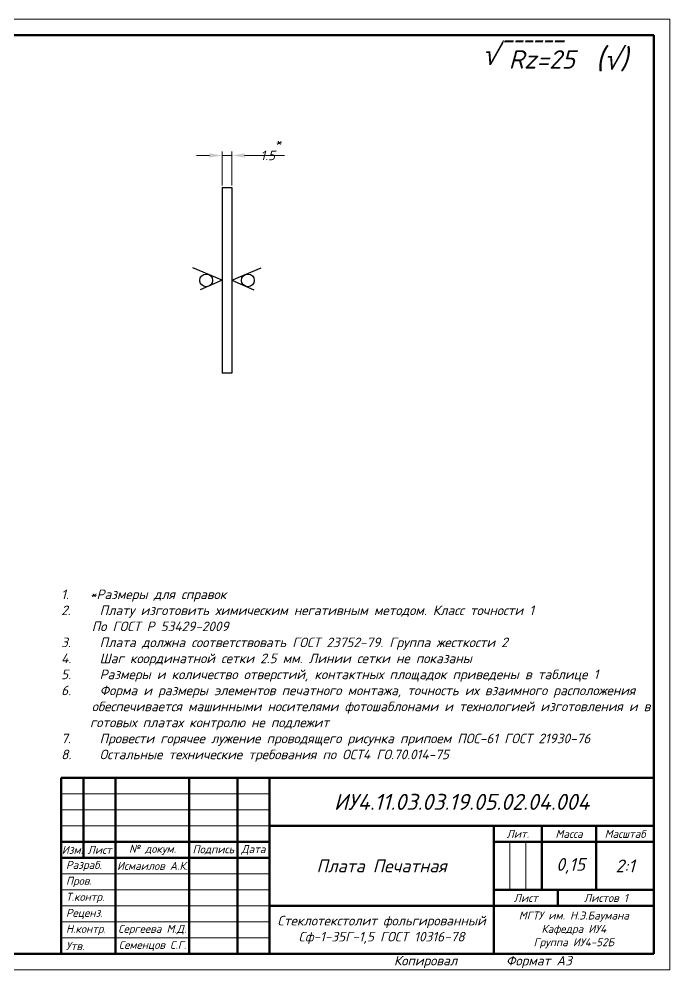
# Model space of a CAD drawing. Header units: millimetres. Extents: x 2470 to 6390, y 1560 to 2814.
# Drawn here: x 4426.9 to 4630, y 2220 to 2517 of the extents above; entities that cross this region are included whole.
import ezdxf

# ---------------------------------------------------------------- set-up
doc = ezdxf.new("R2010")
doc.units = ezdxf.units.MM
doc.layers.add('border', color=7, linetype='Continuous', lineweight=70)
doc.layers.add('Text', color=7, linetype='Continuous', lineweight=18)
doc.layers.add('BOTTOM_LAYER', color=7, linetype='Continuous')
doc.styles.add('Main', font='isocpeur.ttf', dxfattribs={"oblique": 15, "height": 3})
doc.dimstyles.new('ISO-25', dxfattribs={"dimtxt": 3, "dimasz": 4, "dimexe": 1.25, "dimexo": 0.625, "dimtad": 1, "dimtoh": 1, "dimtxsty": 'Main', "dimcen": 2.5, "dimclrd": 256, "dimclre": 256, "dimclrt": 256, "dimadec": 0, "dimazin": 0, "dimtol": 1, "dimtm": 0.5, "dimtfac": 1, "dimtmove": 0, "dimatfit": 3, "dimfxl": 1, "dimlwd": -1, "dimlwe": -1, "dimarcsym": 0})

# ---------------------------------------------------------------- blocks, each defined once
blk = doc.blocks.new('*D39')
at = {"layer": 'Defpoints', "color": 0, "lineweight": 18, "transparency": 16777216}
for p in [(4493.27, 2474.39), (4490.27, 2464.39), (4493.27, 2464.39)]:
    blk.add_point(p, dxfattribs=at)
at = {"layer": 'Text', "transparency": 16777216}
for p, q in [((4486.27, 2474.39), (4482.27, 2474.39)), ((4490.27, 2465.01), (4490.27, 2475.64)), ((4490.27, 2474.39), (4493.27, 2474.39)), ((4493.27, 2465.01), (4493.27, 2475.64)), ((4497.27, 2474.39), (4509.69, 2474.39))]:
    blk.add_line(p, q, dxfattribs=at)
at = {"layer": 'Text', "lineweight": 18, "transparency": 16777216}
for points in [[(4486.27, 2475.06), (4486.27, 2473.72), (4490.27, 2474.39)], [(4497.27, 2475.06), (4497.27, 2473.72), (4493.27, 2474.39)]]:
    blk.add_solid(points, dxfattribs=at)
at = {"layer": 'Text', "transparency": 16777216, "insert": (4505.48, 2476.51), "char_height": 3, "attachment_point": 5, "style": 'Main'}
blk.add_mtext('1.5{\\H1x;\\S*^ ;}', dxfattribs=at)

msp = doc.modelspace()

# ---------------------------------------------------------------- linework, layer by layer
at = {"layer": 'border', "lineweight": 18}
for p, q in [((4210, 2517), (4630, 2517)), ((4630, 2517), (4630, 2220)), ((4440, 2275), (4505, 2275)), ((4440, 2270), (4505, 2270)), ((4440, 2270), (4505, 2270)), ((4505, 2265), (4440, 2265)), ((4580, 2260), (4580, 2245)), ((4580, 2245), (4580, 2260)), ((4580, 2260), (4580, 2245)), ((4580, 2245), (4580, 2260)), ((4580, 2260), (4580, 2245)), ((4585, 2260), (4585, 2245)), ((4440, 2245), (4457, 2245)), ((4505, 2245), (4457, 2245)), ((4440, 2240), (4457, 2240)), ((4505, 2240), (4457, 2240)), ((4440, 2235), (4505, 2235)), ((4630, 2220), (4210, 2220))]:
    msp.add_line(p, q, dxfattribs=at)
at = {"layer": 'border', "lineweight": 70}
for p, q in [((4230, 2512), (4625, 2512)), ((4625, 2225), (4625, 2512)), ((4625, 2280), (4440, 2280)), ((4440, 2280), (4440, 2225)), ((4447, 2280), (4447, 2255)), ((4457, 2225), (4457, 2280)), ((4480, 2280), (4480, 2225)), ((4495, 2280), (4495, 2225)), ((4505, 2280), (4625, 2280)), ((4505, 2280), (4505, 2265)), ((4625, 2225), (4625, 2280)), ((4625, 2265), (4505, 2265)), ((4575, 2265), (4575, 2225)), ((4590, 2265), (4590, 2245)), ((4607, 2265), (4607, 2245)), ((4480, 2260), (4440, 2260)), ((4480, 2260), (4495, 2260)), ((4495, 2260), (4505, 2260)), ((4575, 2260), (4625, 2260)), ((4440, 2255), (4505, 2255)), ((4575, 2245), (4625, 2245)), ((4595, 2240), (4595, 2245)), ((4575, 2240), (4505, 2240)), ((4575, 2240), (4625, 2240)), ((4230, 2225), (4625, 2225)), ((4440, 2225), (4625, 2225))]:
    msp.add_line(p, q, dxfattribs=at)
at = {"layer": 'border', "lineweight": 40}
for p, q in [((4480, 2280), (4457, 2280)), ((4590, 2280), (4590, 2280)), ((4625, 2280), (4607, 2280)), ((4625, 2265), (4625, 2260)), ((4625, 2265), (4625, 2260)), ((4625, 2225), (4625, 2225))]:
    msp.add_line(p, q, dxfattribs=at)
at = {"layer": 'border'}
for p, q in [((4495, 2280), (4505, 2280)), ((4505, 2280), (4505, 2225)), ((4440, 2275), (4440, 2275)), ((4440, 2260), (4440, 2255)), ((4480, 2260), (4480, 2255)), ((4495, 2260), (4495, 2255)), ((4457, 2250), (4457, 2255)), ((4495, 2252.5), (4495, 2252.5)), ((4495, 2252.5), (4495, 2252.5)), ((4495, 2252.5), (4495, 2252.5)), ((4457, 2250), (4457, 2245)), ((4457, 2247.5), (4457, 2247.5)), ((4457, 2240), (4457, 2240))]:
    msp.add_line(p, q, dxfattribs=at)
at = {"layer": 'border', "lineweight": 20}
for p, q in [((4440, 2250), (4505, 2250)), ((4440, 2250), (4505, 2250)), ((4440, 2230), (4505, 2230)), ((4440, 2230), (4457, 2230)), ((4480, 2230), (4505, 2230))]:
    msp.add_line(p, q, dxfattribs=at)
at = {"layer": 'BOTTOM_LAYER'}
for p, q in [((4490.269, 2464.39), (4493.269, 2464.39)), ((4490.269, 2464.39), (4490.269, 2406.39)), ((4493.269, 2464.39), (4493.269, 2406.39)), ((4490.269, 2435.39), (4481.081, 2439.337)), ((4493.269, 2435.39), (4502.457, 2439.337)), ((4490.269, 2435.39), (4483.405, 2432.369)), ((4493.269, 2435.39), (4500.134, 2432.369)), ((4493.269, 2406.39), (4490.269, 2406.39))]:
    msp.add_line(p, q, dxfattribs=at)
for centre, radius in [((4485.269, 2435.361), 2), ((4498.269, 2435.361), 2), ((4490.269, 2435.39), 1.940255363782205e-12), ((4490.269, 2435.39), 3.637978807091568e-13), ((4490.269, 2435.39), 0)]:
    msp.add_circle(centre, radius, dxfattribs=at)

# ---------------------------------------------------------------- texts
at = {"layer": 'border', "style": 'Main'}
for s, width, gutter_width, heights, insert, char_height, attachment_point in [('{\\H0.95833x;√‾‾‾‾‾‾}', 23, 34.5, [0], (4571.364, 2509.31), 6.9, 1), ('\\pxqc;Rz=25', 24.71619, 34.5, [0], (4590.031, 2504.388), 5.75, 5), ('\\pxqc;({\\H0.95833x;√)}', 14.54937, 34.5, [0], (4611.805, 2504.388), 6.9, 5), ('{\\H1.66667x;ИУ4.11.03.03.19.05.02.04.004}', 120, 66.064, [15], (4565, 2272.5), 3, 5), ('Изм.', 2.5, 12.5, [0], (4443.5, 2257.5), 2.5, 5), ('\\pxqc;Лист', 5.19616, 12.5, [0], (4452, 2257.5), 2.5, 5), ('\\pxqc;Подпись', 5, 12.5, [0], (4487.5, 2257.5), 2.5, 5), ('\\pxqc;Плата Печатная ', 70, 15, [0], (4540, 2252.5), 4, 5), ('0,15', 17.35071, 15, [15.166], (4599, 2252.5), 4, 5), ('\\pxqc;2:1', 17.35071, 15, [15.166], (4616, 2252.5), 4, 5), ('Пров.', 7.5, 12.5, [0], (4441.5, 2247.507), 2.5, 4), ('\\pxqc;Лист', 2.5, 12.5, [0], (4585, 2242.5), 2.5, 5), ('Реценз.', 2.5, 12.5, [0], (4441.5, 2237.499), 2.5, 4), ('\\pxqc;Стеклотекстолит фольгированный \\PСф-1-35Г-1,5 ГОСТ 10316-78', 70, 15, [0], (4540, 2232.5), 3, 5), ('\\pxqc;МГТУ им. Н.Э.Баумана\\P\\pq*;Кафедра ИУ4\\P\\pqc;Группа ИУ4-52Б', 47.99945, 66.064, [14.024], (4600, 2232.5), 2.5, 5), ('\\pxqc;Копировал ', 70, 15, [0], (4553.717, 2222.51), 3, 5), ('\\pxql;  Формат А3', 50, 15, [0], (4600, 2222.5), 3, 5)]:
    msp.add_mtext_dynamic_manual_height_columns(s, width=width, gutter_width=gutter_width, heights=heights, dxfattribs=dict(at, insert=insert, char_height=char_height, attachment_point=attachment_point))
at = {"layer": 'border', "char_height": 2.5, "style": 'Main'}
for s, insert, attachment_point in [('\\pxqc;Лит.', (4582.5, 2262.5), 5), ('\\pxqc;Дата', (4500, 2257.5), 5), ('Разраб.', (4441.5, 2252.472), 4), ('\\pxqc;Исмаилов А.К.', (4468.5, 2252.5), 5), ('Т.контр.', (4441.5, 2242.5), 4), ('\\pxqc;Листов 1 ', (4610, 2242.5), 5), ('Н.контр.', (4441.5, 2232.5), 4), ('\\pxqc;Сергеева М.Д.', (4468.434, 2232.5), 5), ('Утв.', (4441.5, 2227.5), 4), ('\\pxqc;Семенцов С.Г.', (4468.5, 2227.5), 5)]:
    msp.add_mtext(s, dxfattribs=dict(at, insert=insert, attachment_point=attachment_point))
at = {"layer": 'border', "char_height": 2.5, "attachment_point": 5, "style": 'Main'}
for s, insert, width in [('\\pxqc;Масса', (4598.5, 2262.5), 8.80675), ('\\pxqc;Масштаб', (4616, 2262.5), 12.13842), ('\\pxqc;№ докум.', (4468.5, 2257.5), 22.84084)]:
    msp.add_mtext(s, dxfattribs=dict(at, insert=insert, width=width))
at = {"layer": 'Text', "insert": (4440, 2285), "char_height": 3, "attachment_point": 7, "style": 'Main'}
msp.add_mtext_dynamic_manual_height_columns('\\pxi-3,l3,t3;1.^I*Размеры для справок \\P\\ptz;2.^IПлату изготовить химическим негативным методом. Класс точности 1 \\P\\pt3;     По ГОСТ Р 53429-2009\\P\\ptz;3.^IПлата должна соответствовать ГОСТ 23752-79. Группа жесткости 2\\P4.^IШаг координатной сетки 2.5 мм. Линии сетки не показаны\\P5.^IРазмеры и количество отверстий, контактных площадок приведены в таблице 1\\P6.^IФорма и размеры элементов печатного монтажа, точность их взаимного расположения \\P     обеспечивается машинными носителями фотошаблонами и технологией изготовления и в готовых платах контролю не подлежит                  \\P7.^IПровести горячее лужение проводящего рисунка припоем ПОС-61 ГОСТ 21930-76\\P8.^IОстальные технические требования по ОСТ4 ГО.70.014-75', width=184.27065, gutter_width=15, heights=[91.192], dxfattribs=at)

# ---------------------------------------------------------------- dimensions: what is measured, and where the dimension line sits
at = {"layer": 'Text'}
dim = msp.add_linear_dim(base=(4493.269, 2474.39), p1=(4490.269, 2464.39), p2=(4493.269, 2464.39), text='1.5{\\H1x;\\S*^ ;}', dimstyle='ISO-25', dxfattribs=at)
dim.commit()
dim.dimension.update_dxf_attribs({"geometry": '*D39', "text_midpoint": (4505.482, 2476.515)})

doc.saveas('drawing.dxf')
